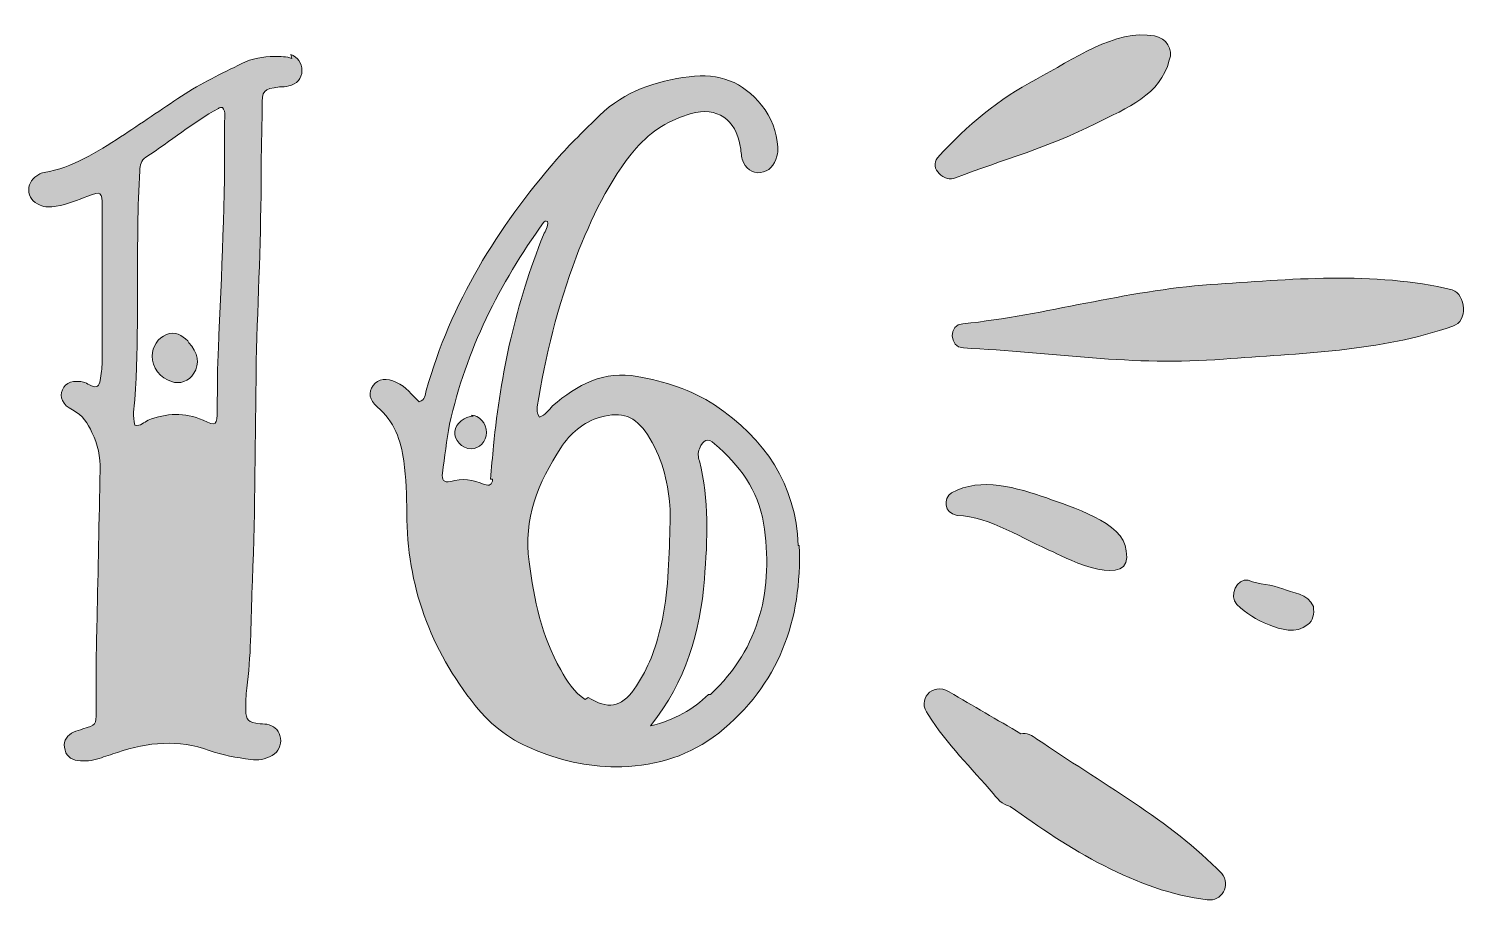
# Model space of a CAD drawing. Header units: inches. Extents: x 149 to 932, y -769 to -311.
# Drawn here: x 713.2 to 920.8, y -769.1 to -643.1 of the extents above; entities that cross this region are included whole.
import ezdxf

# ---------------------------------------------------------------- set-up
doc = ezdxf.new("R2010")
doc.units = ezdxf.units.IN
doc.header["$MEASUREMENT"] = 0
doc.layers.add('Layer 1', color=7, linetype='Continuous')

# ---------------------------------------------------------------- blocks, each defined once
blk = doc.blocks.new('block 4')
at = {"layer": 'Layer 1', "true_color": 0xffffff}
h = blk.add_hatch(color=7, dxfattribs=at)
h.dxf.hatch_style = 2
edge = h.paths.add_edge_path()
edge.add_spline(control_points=[(750.96, -646.82), (751.99, -647.26), (752.58, -647.99), (752.58, -649.17), (752.58, -650.35), (751.84, -651.08), (750.67, -651.37), (750.23, -651.52), (749.79, -651.52), (749.34, -651.52), (746.99, -651.81), (746.84, -651.96), (746.84, -654.46), (746.84, -657.55), (746.7, -660.63), (746.7, -663.72), (746.7, -672.83), (746.26, -681.94), (745.96, -691.05), (745.96, -691.93), (745.96, -692.81), (745.96, -693.7), (745.82, -703.98), (745.82, -714.27), (745.37, -724.56), (745.23, -729.11), (745.23, -733.67), (744.64, -738.22), (744.49, -739.25), (744.49, -740.28), (744.49, -741.31), (744.49, -742.93), (744.79, -743.08), (746.55, -743.37), (746.99, -743.37), (747.43, -743.37), (747.87, -743.52), (748.76, -743.81), (749.34, -744.4), (749.49, -745.42), (749.64, -746.45), (749.2, -747.34), (748.31, -747.92), (747.29, -748.51), (746.26, -748.66), (745.23, -748.51), (743.17, -748.22), (741.11, -747.92), (739.2, -747.19), (734.79, -745.57), (730.39, -746.01), (725.98, -747.48), (725.09, -747.78), (724.21, -748.07), (723.33, -748.36), (722.3, -748.66), (721.28, -748.81), (720.25, -748.66), (719.22, -748.51), (718.48, -747.92), (718.34, -746.75), (718.19, -745.72), (718.78, -744.98), (719.66, -744.55), (720.1, -744.4), (720.54, -744.25), (720.98, -744.1), (722.89, -743.52), (722.89, -743.52), (722.89, -741.61), (722.89, -737.2), (722.89, -732.79), (723.04, -728.38), (723.19, -721.18), (723.33, -713.98), (723.48, -706.78), (723.48, -704.87), (723.19, -703.1), (722.3, -701.34), (721.72, -700.02), (720.98, -698.84), (719.51, -698.1), (718.04, -697.37), (717.6, -696.2), (718.04, -695.17), (718.48, -694.14), (719.66, -693.7), (721.28, -694.14), (721.57, -694.28), (721.86, -694.43), (722.16, -694.58), (723.04, -695.02), (723.33, -694.58), (723.48, -693.84), (723.63, -692.96), (723.77, -692.08), (723.77, -691.2), (723.77, -687.67), (723.77, -684.14), (723.77, -680.62), (723.77, -676.65), (723.77, -672.68), (723.77, -668.72), (723.77, -666.66), (723.63, -666.51), (721.72, -667.25), (720.25, -667.83), (718.78, -668.42), (717.16, -668.72), (716.28, -668.86), (715.54, -668.86), (714.81, -668.57), (713.78, -668.13), (713.19, -667.39), (713.19, -666.36), (713.19, -665.33), (713.78, -664.6), (714.66, -664.16), (714.81, -664.01), (715.1, -663.86), (715.4, -663.86), (719.51, -663.13), (723.04, -660.92), (726.42, -658.72), (729.36, -656.81), (732.3, -654.75), (735.23, -652.84), (738.03, -650.93), (740.97, -649.61), (743.9, -648.14), (745.37, -647.41), (746.99, -647.11), (748.61, -647.11), (749.49, -647.11), (750.37, -647.11), (751.11, -647.41), (751.11, -647.41), (750.96, -646.82), (750.96, -646.82)], knot_values=[0, 0, 0, 0, 1, 1, 1, 2, 2, 2, 3, 3, 3, 4, 4, 4, 5, 5, 5, 6, 6, 6, 7, 7, 7, 8, 8, 8, 9, 9, 9, 10, 10, 10, 11, 11, 11, 12, 12, 12, 13, 13, 13, 14, 14, 14, 15, 15, 15, 16, 16, 16, 17, 17, 17, 18, 18, 18, 19, 19, 19, 20, 20, 20, 21, 21, 21, 22, 22, 22, 23, 23, 23, 24, 24, 24, 25, 25, 25, 26, 26, 26, 27, 27, 27, 28, 28, 28, 29, 29, 29, 30, 30, 30, 31, 31, 31, 32, 32, 32, 33, 33, 33, 34, 34, 34, 35, 35, 35, 36, 36, 36, 37, 37, 37, 38, 38, 38, 39, 39, 39, 40, 40, 40, 41, 41, 41, 42, 42, 42, 43, 43, 43, 44, 44, 44, 45, 45, 45, 46, 46, 46, 46], degree=3, periodic=1)
edge = h.paths.add_edge_path()
edge.add_spline(control_points=[(741.11, -654.46), (740.97, -654.46), (740.67, -654.46), (740.53, -654.61), (736.85, -656.66), (733.62, -659.31), (730.09, -661.66), (729.36, -662.1), (729.21, -662.84), (729.21, -663.57), (729.06, -666.22), (728.92, -668.86), (728.92, -671.51), (728.77, -679.88), (729.06, -688.26), (728.48, -696.64), (728.33, -697.81), (728.18, -698.99), (728.48, -700.31), (729.36, -700.46), (729.8, -699.87), (730.39, -699.57), (733.03, -698.55), (735.68, -698.4), (738.32, -699.57), (740.23, -700.46), (740.38, -700.31), (740.38, -698.1), (740.38, -695.17), (740.38, -692.23), (740.53, -689.29), (740.97, -678.41), (741.56, -667.54), (741.41, -656.66), (741.41, -655.93), (741.7, -655.19), (741.11, -654.46)], knot_values=[0, 0, 0, 0, 1, 1, 1, 2, 2, 2, 3, 3, 3, 4, 4, 4, 5, 5, 5, 6, 6, 6, 7, 7, 7, 8, 8, 8, 9, 9, 9, 10, 10, 10, 11, 11, 11, 12, 12, 12, 12], degree=3, periodic=1)
edge = h.paths.add_edge_path()
edge.add_spline(control_points=[(736.26, -688.4), (737.59, -689.73), (737.88, -691.49), (737, -692.81), (736.26, -693.99), (734.94, -694.43), (733.76, -693.99), (732.15, -693.55), (730.97, -691.93), (730.97, -690.32), (730.97, -688.99), (731.86, -687.67), (733.03, -687.23), (734.35, -686.64), (735.23, -687.38), (736.12, -688.11), (736.12, -688.11), (736.26, -688.4), (736.26, -688.4)], knot_values=[0, 0, 0, 0, 1, 1, 1, 2, 2, 2, 3, 3, 3, 4, 4, 4, 5, 5, 5, 6, 6, 6, 6], degree=3, periodic=1)
h = blk.add_hatch(color=7, dxfattribs=at)
h.dxf.hatch_style = 2
edge = h.paths.add_edge_path()
edge.add_spline(control_points=[(824.29, -717.65), (824.73, -728.38), (821.35, -737.78), (812.68, -744.69), (808.57, -747.92), (803.86, -749.39), (798.72, -749.54), (794.46, -749.69), (790.35, -748.81), (786.38, -747.19), (782.85, -745.87), (779.91, -743.66), (777.56, -740.72), (771.09, -732.64), (767.71, -723.38), (767.71, -712.95), (767.71, -710.45), (767.57, -707.95), (767.27, -705.45), (766.83, -702.51), (765.95, -699.72), (763.45, -697.66), (762.28, -696.64), (762.13, -695.61), (762.87, -694.58), (763.6, -693.55), (764.77, -693.4), (766.24, -694.14), (767.57, -694.73), (768.45, -695.9), (769.48, -696.93), (770.36, -696.64), (770.36, -695.9), (770.51, -695.31), (774.03, -682.67), (780.79, -671.8), (789.32, -661.95), (791.23, -659.75), (793.43, -657.69), (795.49, -655.63), (799.16, -652.11), (803.57, -650.64), (808.42, -650.05), (812.68, -649.46), (816.21, -650.78), (818.86, -654.16), (820.32, -655.93), (821.06, -657.99), (821.21, -660.19), (821.21, -660.63), (821.21, -661.07), (821.06, -661.51), (820.76, -662.84), (819.88, -663.72), (818.71, -663.86), (817.53, -664.01), (816.5, -663.28), (816.06, -661.95), (815.92, -661.37), (815.92, -660.63), (815.77, -660.04), (815.18, -656.22), (812.39, -654.31), (808.72, -655.34), (805.63, -656.22), (802.98, -657.84), (800.78, -660.34), (796.81, -665.04), (794.31, -670.48), (792.11, -676.06), (789.46, -683.12), (787.7, -690.32), (786.52, -697.66), (786.52, -698.1), (786.38, -698.55), (786.82, -699.13), (787.7, -698.84), (788.14, -698.1), (788.73, -697.52), (792.25, -694.43), (796.22, -692.37), (800.93, -693.26), (804.89, -693.99), (808.72, -695.17), (812.09, -697.37), (819.3, -702.22), (823.85, -708.83), (824.15, -717.65), (824.15, -717.65), (824.29, -717.65), (824.29, -717.65)], knot_values=[0, 0, 0, 0, 1, 1, 1, 2, 2, 2, 3, 3, 3, 4, 4, 4, 5, 5, 5, 6, 6, 6, 7, 7, 7, 8, 8, 8, 9, 9, 9, 10, 10, 10, 11, 11, 11, 12, 12, 12, 13, 13, 13, 14, 14, 14, 15, 15, 15, 16, 16, 16, 17, 17, 17, 18, 18, 18, 19, 19, 19, 20, 20, 20, 21, 21, 21, 22, 22, 22, 23, 23, 23, 24, 24, 24, 25, 25, 25, 26, 26, 26, 27, 27, 27, 28, 28, 28, 29, 29, 29, 30, 30, 30, 30], degree=3, periodic=1)
edge = h.paths.add_edge_path()
edge.add_spline(control_points=[(779.76, -708.1), (779.91, -706.48), (780.06, -704.87), (780.21, -703.25), (781.23, -692.81), (783.44, -682.67), (787.41, -672.83), (787.7, -672.24), (788.14, -671.65), (787.99, -670.92), (787.7, -670.77), (787.55, -670.92), (787.41, -671.06), (781.09, -679.88), (776.24, -689.43), (773.88, -700.16), (773.44, -702.51), (773.15, -704.87), (772.86, -707.22), (772.71, -708.1), (773, -708.69), (774.03, -708.39), (775.65, -707.95), (777.27, -708.1), (778.88, -708.83), (779.62, -709.13), (780.06, -708.83), (780.06, -708.1), (780.06, -708.1), (779.76, -708.1), (779.76, -708.1)], knot_values=[0, 0, 0, 0, 1, 1, 1, 2, 2, 2, 3, 3, 3, 4, 4, 4, 5, 5, 5, 6, 6, 6, 7, 7, 7, 8, 8, 8, 9, 9, 9, 10, 10, 10, 10], degree=3, periodic=1)
edge = h.paths.add_edge_path()
edge.add_spline(control_points=[(776.97, -698.84), (778.15, -698.84), (779.18, -700.02), (779.18, -701.34), (779.18, -702.66), (778.15, -703.69), (776.97, -703.69), (775.65, -703.69), (774.47, -702.37), (774.62, -701.19), (774.77, -700.02), (776.09, -698.99), (777.27, -698.99), (777.27, -698.99), (776.97, -698.84), (776.97, -698.84)], knot_values=[0, 0, 0, 0, 1, 1, 1, 2, 2, 2, 3, 3, 3, 4, 4, 4, 5, 5, 5, 5], degree=3, periodic=1)
edge = h.paths.add_edge_path()
edge.add_spline(control_points=[(793.87, -739.55), (796.66, -741.31), (798.58, -741.02), (800.49, -738.37), (802.25, -735.87), (803.42, -733.08), (804.16, -730), (805.33, -725.44), (805.48, -720.74), (805.63, -716.04), (805.63, -714.71), (805.78, -713.24), (805.63, -711.92), (805.33, -708.24), (804.45, -704.72), (802.39, -701.63), (800.63, -698.99), (798.72, -698.25), (795.64, -699.13), (793.14, -699.87), (791.23, -701.49), (789.91, -703.54), (786.67, -708.54), (784.47, -713.83), (785.35, -720), (786.08, -725.44), (787.11, -730.73), (789.91, -735.58), (790.79, -737.2), (791.81, -738.81), (793.43, -739.84), (793.43, -739.84), (793.87, -739.55), (793.87, -739.55)], knot_values=[0, 0, 0, 0, 1, 1, 1, 2, 2, 2, 3, 3, 3, 4, 4, 4, 5, 5, 5, 6, 6, 6, 7, 7, 7, 8, 8, 8, 9, 9, 9, 10, 10, 10, 11, 11, 11, 11], degree=3, periodic=1)
edge = h.paths.add_edge_path()
edge.add_spline(control_points=[(811.51, -739.11), (818.71, -732.35), (820.62, -723.82), (819.15, -714.42), (818.41, -709.71), (815.62, -706.04), (812.09, -702.96), (811.06, -702.07), (810.48, -702.37), (809.89, -703.69), (809.6, -704.28), (809.74, -704.87), (809.89, -705.45), (811.36, -711.04), (811.06, -716.77), (810.62, -722.5), (810.04, -730.14), (807.98, -737.2), (802.84, -743.66), (806.36, -742.78), (809.01, -741.31), (811.21, -739.11), (811.21, -739.11), (811.51, -739.11), (811.51, -739.11)], knot_values=[0, 0, 0, 0, 1, 1, 1, 2, 2, 2, 3, 3, 3, 4, 4, 4, 5, 5, 5, 6, 6, 6, 7, 7, 7, 8, 8, 8, 8], degree=3, periodic=1)
at = {"layer": 'Layer 1', "lineweight": 0}
for points, knots in [([(750.96, -646.82), (751.99, -647.26), (752.58, -647.99), (752.58, -649.17), (752.58, -650.35), (751.84, -651.08), (750.67, -651.37), (750.23, -651.52), (749.79, -651.52), (749.34, -651.52), (746.99, -651.81), (746.84, -651.96), (746.84, -654.46), (746.84, -657.55), (746.7, -660.63), (746.7, -663.72), (746.7, -672.83), (746.26, -681.94), (745.96, -691.05), (745.96, -691.93), (745.96, -692.81), (745.96, -693.7), (745.82, -703.98), (745.82, -714.27), (745.37, -724.56), (745.23, -729.11), (745.23, -733.67), (744.64, -738.22), (744.49, -739.25), (744.49, -740.28), (744.49, -741.31), (744.49, -742.93), (744.79, -743.08), (746.55, -743.37), (746.99, -743.37), (747.43, -743.37), (747.87, -743.52), (748.76, -743.81), (749.34, -744.4), (749.49, -745.42), (749.64, -746.45), (749.2, -747.34), (748.31, -747.92), (747.29, -748.51), (746.26, -748.66), (745.23, -748.51), (743.17, -748.22), (741.11, -747.92), (739.2, -747.19), (734.79, -745.57), (730.39, -746.01), (725.98, -747.48), (725.09, -747.78), (724.21, -748.07), (723.33, -748.36), (722.3, -748.66), (721.28, -748.81), (720.25, -748.66), (719.22, -748.51), (718.48, -747.92), (718.34, -746.75), (718.19, -745.72), (718.78, -744.98), (719.66, -744.55), (720.1, -744.4), (720.54, -744.25), (720.98, -744.1), (722.89, -743.52), (722.89, -743.52), (722.89, -741.61), (722.89, -737.2), (722.89, -732.79), (723.04, -728.38), (723.19, -721.18), (723.33, -713.98), (723.48, -706.78), (723.48, -704.87), (723.19, -703.1), (722.3, -701.34), (721.72, -700.02), (720.98, -698.84), (719.51, -698.1), (718.04, -697.37), (717.6, -696.2), (718.04, -695.17), (718.48, -694.14), (719.66, -693.7), (721.28, -694.14), (721.57, -694.28), (721.86, -694.43), (722.16, -694.58), (723.04, -695.02), (723.33, -694.58), (723.48, -693.84), (723.63, -692.96), (723.77, -692.08), (723.77, -691.2), (723.77, -687.67), (723.77, -684.14), (723.77, -680.62), (723.77, -676.65), (723.77, -672.68), (723.77, -668.72), (723.77, -666.66), (723.63, -666.51), (721.72, -667.25), (720.25, -667.83), (718.78, -668.42), (717.16, -668.72), (716.28, -668.86), (715.54, -668.86), (714.81, -668.57), (713.78, -668.13), (713.19, -667.39), (713.19, -666.36), (713.19, -665.33), (713.78, -664.6), (714.66, -664.16), (714.81, -664.01), (715.1, -663.86), (715.4, -663.86), (719.51, -663.13), (723.04, -660.92), (726.42, -658.72), (729.36, -656.81), (732.3, -654.75), (735.23, -652.84), (738.03, -650.93), (740.97, -649.61), (743.9, -648.14), (745.37, -647.41), (746.99, -647.11), (748.61, -647.11), (749.49, -647.11), (750.37, -647.11), (751.11, -647.41), (751.11, -647.41), (750.96, -646.82), (750.96, -646.82)], [0, 0, 0, 0, 1, 1, 1, 2, 2, 2, 3, 3, 3, 4, 4, 4, 5, 5, 5, 6, 6, 6, 7, 7, 7, 8, 8, 8, 9, 9, 9, 10, 10, 10, 11, 11, 11, 12, 12, 12, 13, 13, 13, 14, 14, 14, 15, 15, 15, 16, 16, 16, 17, 17, 17, 18, 18, 18, 19, 19, 19, 20, 20, 20, 21, 21, 21, 22, 22, 22, 23, 23, 23, 24, 24, 24, 25, 25, 25, 26, 26, 26, 27, 27, 27, 28, 28, 28, 29, 29, 29, 30, 30, 30, 31, 31, 31, 32, 32, 32, 33, 33, 33, 34, 34, 34, 35, 35, 35, 36, 36, 36, 37, 37, 37, 38, 38, 38, 39, 39, 39, 40, 40, 40, 41, 41, 41, 42, 42, 42, 43, 43, 43, 44, 44, 44, 45, 45, 45, 46, 46, 46, 46]), ([(824.29, -717.65), (824.73, -728.38), (821.35, -737.78), (812.68, -744.69), (808.57, -747.92), (803.86, -749.39), (798.72, -749.54), (794.46, -749.69), (790.35, -748.81), (786.38, -747.19), (782.85, -745.87), (779.91, -743.66), (777.56, -740.72), (771.09, -732.64), (767.71, -723.38), (767.71, -712.95), (767.71, -710.45), (767.57, -707.95), (767.27, -705.45), (766.83, -702.51), (765.95, -699.72), (763.45, -697.66), (762.28, -696.64), (762.13, -695.61), (762.87, -694.58), (763.6, -693.55), (764.77, -693.4), (766.24, -694.14), (767.57, -694.73), (768.45, -695.9), (769.48, -696.93), (770.36, -696.64), (770.36, -695.9), (770.51, -695.31), (774.03, -682.67), (780.79, -671.8), (789.32, -661.95), (791.23, -659.75), (793.43, -657.69), (795.49, -655.63), (799.16, -652.11), (803.57, -650.64), (808.42, -650.05), (812.68, -649.46), (816.21, -650.78), (818.86, -654.16), (820.32, -655.93), (821.06, -657.99), (821.21, -660.19), (821.21, -660.63), (821.21, -661.07), (821.06, -661.51), (820.76, -662.84), (819.88, -663.72), (818.71, -663.86), (817.53, -664.01), (816.5, -663.28), (816.06, -661.95), (815.92, -661.37), (815.92, -660.63), (815.77, -660.04), (815.18, -656.22), (812.39, -654.31), (808.72, -655.34), (805.63, -656.22), (802.98, -657.84), (800.78, -660.34), (796.81, -665.04), (794.31, -670.48), (792.11, -676.06), (789.46, -683.12), (787.7, -690.32), (786.52, -697.66), (786.52, -698.1), (786.38, -698.55), (786.82, -699.13), (787.7, -698.84), (788.14, -698.1), (788.73, -697.52), (792.25, -694.43), (796.22, -692.37), (800.93, -693.26), (804.89, -693.99), (808.72, -695.17), (812.09, -697.37), (819.3, -702.22), (823.85, -708.83), (824.15, -717.65), (824.15, -717.65), (824.29, -717.65), (824.29, -717.65)], [0, 0, 0, 0, 1, 1, 1, 2, 2, 2, 3, 3, 3, 4, 4, 4, 5, 5, 5, 6, 6, 6, 7, 7, 7, 8, 8, 8, 9, 9, 9, 10, 10, 10, 11, 11, 11, 12, 12, 12, 13, 13, 13, 14, 14, 14, 15, 15, 15, 16, 16, 16, 17, 17, 17, 18, 18, 18, 19, 19, 19, 20, 20, 20, 21, 21, 21, 22, 22, 22, 23, 23, 23, 24, 24, 24, 25, 25, 25, 26, 26, 26, 27, 27, 27, 28, 28, 28, 29, 29, 29, 30, 30, 30, 30]), ([(741.11, -654.46), (740.97, -654.46), (740.67, -654.46), (740.53, -654.61), (736.85, -656.66), (733.62, -659.31), (730.09, -661.66), (729.36, -662.1), (729.21, -662.84), (729.21, -663.57), (729.06, -666.22), (728.92, -668.86), (728.92, -671.51), (728.77, -679.88), (729.06, -688.26), (728.48, -696.64), (728.33, -697.81), (728.18, -698.99), (728.48, -700.31), (729.36, -700.46), (729.8, -699.87), (730.39, -699.57), (733.03, -698.55), (735.68, -698.4), (738.32, -699.57), (740.23, -700.46), (740.38, -700.31), (740.38, -698.1), (740.38, -695.17), (740.38, -692.23), (740.53, -689.29), (740.97, -678.41), (741.56, -667.54), (741.41, -656.66), (741.41, -655.93), (741.7, -655.19), (741.11, -654.46)], [0, 0, 0, 0, 1, 1, 1, 2, 2, 2, 3, 3, 3, 4, 4, 4, 5, 5, 5, 6, 6, 6, 7, 7, 7, 8, 8, 8, 9, 9, 9, 10, 10, 10, 11, 11, 11, 12, 12, 12, 12]), ([(779.76, -708.1), (779.91, -706.48), (780.06, -704.87), (780.21, -703.25), (781.23, -692.81), (783.44, -682.67), (787.41, -672.83), (787.7, -672.24), (788.14, -671.65), (787.99, -670.92), (787.7, -670.77), (787.55, -670.92), (787.41, -671.06), (781.09, -679.88), (776.24, -689.43), (773.88, -700.16), (773.44, -702.51), (773.15, -704.87), (772.86, -707.22), (772.71, -708.1), (773, -708.69), (774.03, -708.39), (775.65, -707.95), (777.27, -708.1), (778.88, -708.83), (779.62, -709.13), (780.06, -708.83), (780.06, -708.1), (780.06, -708.1), (779.76, -708.1), (779.76, -708.1)], [0, 0, 0, 0, 1, 1, 1, 2, 2, 2, 3, 3, 3, 4, 4, 4, 5, 5, 5, 6, 6, 6, 7, 7, 7, 8, 8, 8, 9, 9, 9, 10, 10, 10, 10]), ([(736.26, -688.4), (737.59, -689.73), (737.88, -691.49), (737, -692.81), (736.26, -693.99), (734.94, -694.43), (733.76, -693.99), (732.15, -693.55), (730.97, -691.93), (730.97, -690.32), (730.97, -688.99), (731.86, -687.67), (733.03, -687.23), (734.35, -686.64), (735.23, -687.38), (736.12, -688.11), (736.12, -688.11), (736.26, -688.4), (736.26, -688.4)], [0, 0, 0, 0, 1, 1, 1, 2, 2, 2, 3, 3, 3, 4, 4, 4, 5, 5, 5, 6, 6, 6, 6]), ([(776.97, -698.84), (778.15, -698.84), (779.18, -700.02), (779.18, -701.34), (779.18, -702.66), (778.15, -703.69), (776.97, -703.69), (775.65, -703.69), (774.47, -702.37), (774.62, -701.19), (774.77, -700.02), (776.09, -698.99), (777.27, -698.99), (777.27, -698.99), (776.97, -698.84), (776.97, -698.84)], [0, 0, 0, 0, 1, 1, 1, 2, 2, 2, 3, 3, 3, 4, 4, 4, 5, 5, 5, 5]), ([(793.87, -739.55), (796.66, -741.31), (798.58, -741.02), (800.49, -738.37), (802.25, -735.87), (803.42, -733.08), (804.16, -730), (805.33, -725.44), (805.48, -720.74), (805.63, -716.04), (805.63, -714.71), (805.78, -713.24), (805.63, -711.92), (805.33, -708.24), (804.45, -704.72), (802.39, -701.63), (800.63, -698.99), (798.72, -698.25), (795.64, -699.13), (793.14, -699.87), (791.23, -701.49), (789.91, -703.54), (786.67, -708.54), (784.47, -713.83), (785.35, -720), (786.08, -725.44), (787.11, -730.73), (789.91, -735.58), (790.79, -737.2), (791.81, -738.81), (793.43, -739.84), (793.43, -739.84), (793.87, -739.55), (793.87, -739.55)], [0, 0, 0, 0, 1, 1, 1, 2, 2, 2, 3, 3, 3, 4, 4, 4, 5, 5, 5, 6, 6, 6, 7, 7, 7, 8, 8, 8, 9, 9, 9, 10, 10, 10, 11, 11, 11, 11]), ([(811.51, -739.11), (818.71, -732.35), (820.62, -723.82), (819.15, -714.42), (818.41, -709.71), (815.62, -706.04), (812.09, -702.96), (811.06, -702.07), (810.48, -702.37), (809.89, -703.69), (809.6, -704.28), (809.74, -704.87), (809.89, -705.45), (811.36, -711.04), (811.06, -716.77), (810.62, -722.5), (810.04, -730.14), (807.98, -737.2), (802.84, -743.66), (806.36, -742.78), (809.01, -741.31), (811.21, -739.11), (811.21, -739.11), (811.51, -739.11), (811.51, -739.11)], [0, 0, 0, 0, 1, 1, 1, 2, 2, 2, 3, 3, 3, 4, 4, 4, 5, 5, 5, 6, 6, 6, 7, 7, 7, 8, 8, 8, 8])]:
    blk.add_open_spline(points, degree=3, knots=knots, dxfattribs=at)
blk = doc.blocks.new('block 7')
at = {"layer": 'Layer 1', "true_color": 0xffffff}
h = blk.add_hatch(color=7, dxfattribs=at)
h.dxf.hatch_style = 2
edge = h.paths.add_edge_path()
edge.add_spline(control_points=[(866.98, -656.82), (860.48, -660.16), (853.56, -662.02), (846.85, -664.62), (845.32, -665.38), (842.94, -663.22), (844.25, -661.72), (848.58, -656.96), (853.07, -653.26), (858.43, -650.42), (863.8, -647.58), (869.81, -643.13), (875.52, -644.16), (877.2, -644.46), (878.3, -646.05), (877.66, -647.66), (876.41, -652.64), (871.56, -654.54), (866.98, -656.82)], knot_values=[0, 0, 0, 0, 1, 1, 1, 2, 2, 2, 3, 3, 3, 4, 4, 4, 5, 5, 5, 6, 6, 6, 6], degree=3, periodic=1)
h = blk.add_hatch(color=7, dxfattribs=at)
h.dxf.hatch_style = 2
edge = h.paths.add_edge_path()
edge.add_spline(control_points=[(847.89, -685.68), (859.91, -684.39), (871.29, -680.9), (883.58, -680.01), (894.82, -679.27), (907.17, -678.04), (918.47, -680.78), (920.42, -681.48), (920.76, -685.36), (918.56, -686), (908.19, -689.67), (896.35, -689.95), (885.45, -690.75), (872.43, -691.86), (860.68, -689.73), (847.96, -689.16), (845.88, -689.13), (845.82, -685.66), (847.89, -685.68)], knot_values=[0, 0, 0, 0, 1, 1, 1, 2, 2, 2, 3, 3, 3, 4, 4, 4, 5, 5, 5, 6, 6, 6, 6], degree=3, periodic=1)
h = blk.add_hatch(color=7, dxfattribs=at)
h.dxf.hatch_style = 2
edge = h.paths.add_edge_path()
edge.add_spline(control_points=[(871.45, -718.42), (872.49, -724.15), (862.91, -719.65), (861.02, -718.61), (856.5, -716.75), (851.88, -713.49), (847.06, -713.31), (845.05, -712.94), (845.07, -710.87), (846.26, -710.04), (850.51, -707.69), (855.76, -709.33), (860, -710.79), (863.24, -712.07), (871.17, -714.2), (871.45, -718.42)], knot_values=[0, 0, 0, 0, 1, 1, 1, 2, 2, 2, 3, 3, 3, 4, 4, 4, 5, 5, 5, 5], degree=3, periodic=1)
h = blk.add_hatch(color=7, dxfattribs=at)
h.dxf.hatch_style = 2
edge = h.paths.add_edge_path()
edge.add_spline(control_points=[(889.05, -722.65), (890.67, -723.29), (892.41, -723.25), (894.03, -723.89), (895.31, -724.47), (897.72, -724.56), (898.43, -726.43), (898.58, -727.49), (898.4, -728.5), (897.61, -729.05), (895.96, -730.48), (893.67, -729.72), (892.05, -729.08), (890.1, -728.38), (888.87, -727.46), (887.38, -726.15), (886.23, -724.9), (887.37, -722.34), (889.05, -722.65)], knot_values=[0, 0, 0, 0, 1, 1, 1, 2, 2, 2, 3, 3, 3, 4, 4, 4, 5, 5, 5, 6, 6, 6, 6], degree=3, periodic=1)
h = blk.add_hatch(color=7, dxfattribs=at)
h.dxf.hatch_style = 2
edge = h.paths.add_edge_path()
edge.add_spline(control_points=[(845.92, -738.76), (849.37, -740.77), (852.82, -742.78), (856.27, -744.79), (857.01, -744.58), (857.95, -745.09), (858.56, -745.55), (867.5, -751.68), (877.92, -757.38), (885.21, -764.94), (886.64, -766.59), (885.15, -769.09), (883.14, -768.72), (872.95, -767.57), (862.99, -761.26), (854.72, -755.26), (854.05, -755.14), (853.11, -754.62), (852.28, -753.43), (849.13, -749.74), (845.59, -746.32), (842.9, -742.02), (841.19, -739.98), (843.42, -737.26), (845.92, -738.76)], knot_values=[0, 0, 0, 0, 1, 1, 1, 2, 2, 2, 3, 3, 3, 4, 4, 4, 5, 5, 5, 6, 6, 6, 7, 7, 7, 8, 8, 8, 8], degree=3, periodic=1)
at = {"layer": 'Layer 1', "lineweight": 0}
for points, knots in [([(866.98, -656.82), (860.48, -660.16), (853.56, -662.02), (846.85, -664.62), (845.32, -665.38), (842.94, -663.22), (844.25, -661.72), (848.58, -656.96), (853.07, -653.26), (858.43, -650.42), (863.8, -647.58), (869.81, -643.13), (875.52, -644.16), (877.2, -644.46), (878.3, -646.05), (877.66, -647.66), (876.41, -652.64), (871.56, -654.54), (866.98, -656.82)], [0, 0, 0, 0, 1, 1, 1, 2, 2, 2, 3, 3, 3, 4, 4, 4, 5, 5, 5, 6, 6, 6, 6]), ([(847.89, -685.68), (859.91, -684.39), (871.29, -680.9), (883.58, -680.01), (894.82, -679.27), (907.17, -678.04), (918.47, -680.78), (920.42, -681.48), (920.76, -685.36), (918.56, -686), (908.19, -689.67), (896.35, -689.95), (885.45, -690.75), (872.43, -691.86), (860.68, -689.73), (847.96, -689.16), (845.88, -689.13), (845.82, -685.66), (847.89, -685.68)], [0, 0, 0, 0, 1, 1, 1, 2, 2, 2, 3, 3, 3, 4, 4, 4, 5, 5, 5, 6, 6, 6, 6]), ([(871.45, -718.42), (872.49, -724.15), (862.91, -719.65), (861.02, -718.61), (856.5, -716.75), (851.88, -713.49), (847.06, -713.31), (845.05, -712.94), (845.07, -710.87), (846.26, -710.04), (850.51, -707.69), (855.76, -709.33), (860, -710.79), (863.24, -712.07), (871.17, -714.2), (871.45, -718.42)], [0, 0, 0, 0, 1, 1, 1, 2, 2, 2, 3, 3, 3, 4, 4, 4, 5, 5, 5, 5]), ([(889.05, -722.65), (890.67, -723.29), (892.41, -723.25), (894.03, -723.89), (895.31, -724.47), (897.72, -724.56), (898.43, -726.43), (898.58, -727.49), (898.4, -728.5), (897.61, -729.05), (895.96, -730.48), (893.67, -729.72), (892.05, -729.08), (890.1, -728.38), (888.87, -727.46), (887.38, -726.15), (886.23, -724.9), (887.37, -722.34), (889.05, -722.65)], [0, 0, 0, 0, 1, 1, 1, 2, 2, 2, 3, 3, 3, 4, 4, 4, 5, 5, 5, 6, 6, 6, 6]), ([(845.92, -738.76), (849.37, -740.77), (852.82, -742.78), (856.27, -744.79), (857.01, -744.58), (857.95, -745.09), (858.56, -745.55), (867.5, -751.68), (877.92, -757.38), (885.21, -764.94), (886.64, -766.59), (885.15, -769.09), (883.14, -768.72), (872.95, -767.57), (862.99, -761.26), (854.72, -755.26), (854.05, -755.14), (853.11, -754.62), (852.28, -753.43), (849.13, -749.74), (845.59, -746.32), (842.9, -742.02), (841.19, -739.98), (843.42, -737.26), (845.92, -738.76)], [0, 0, 0, 0, 1, 1, 1, 2, 2, 2, 3, 3, 3, 4, 4, 4, 5, 5, 5, 6, 6, 6, 7, 7, 7, 8, 8, 8, 8])]:
    blk.add_open_spline(points, degree=3, knots=knots, dxfattribs=at)
blk = doc.blocks.new('block 6')
at = {"layer": 'Layer 1'}
blk.add_blockref('block 7', (0, 0), dxfattribs=at)
blk = doc.blocks.new('block 2')
at = {"layer": 'Layer 1'}
for name in ['block 6', 'block 4']:
    blk.add_blockref(name, (0, 0), dxfattribs=at)

msp = doc.modelspace()

# ---------------------------------------------------------------- block references
at = {"layer": 'Layer 1'}
msp.add_blockref('block 2', (0, 0), dxfattribs=at)

doc.saveas('drawing.dxf')
